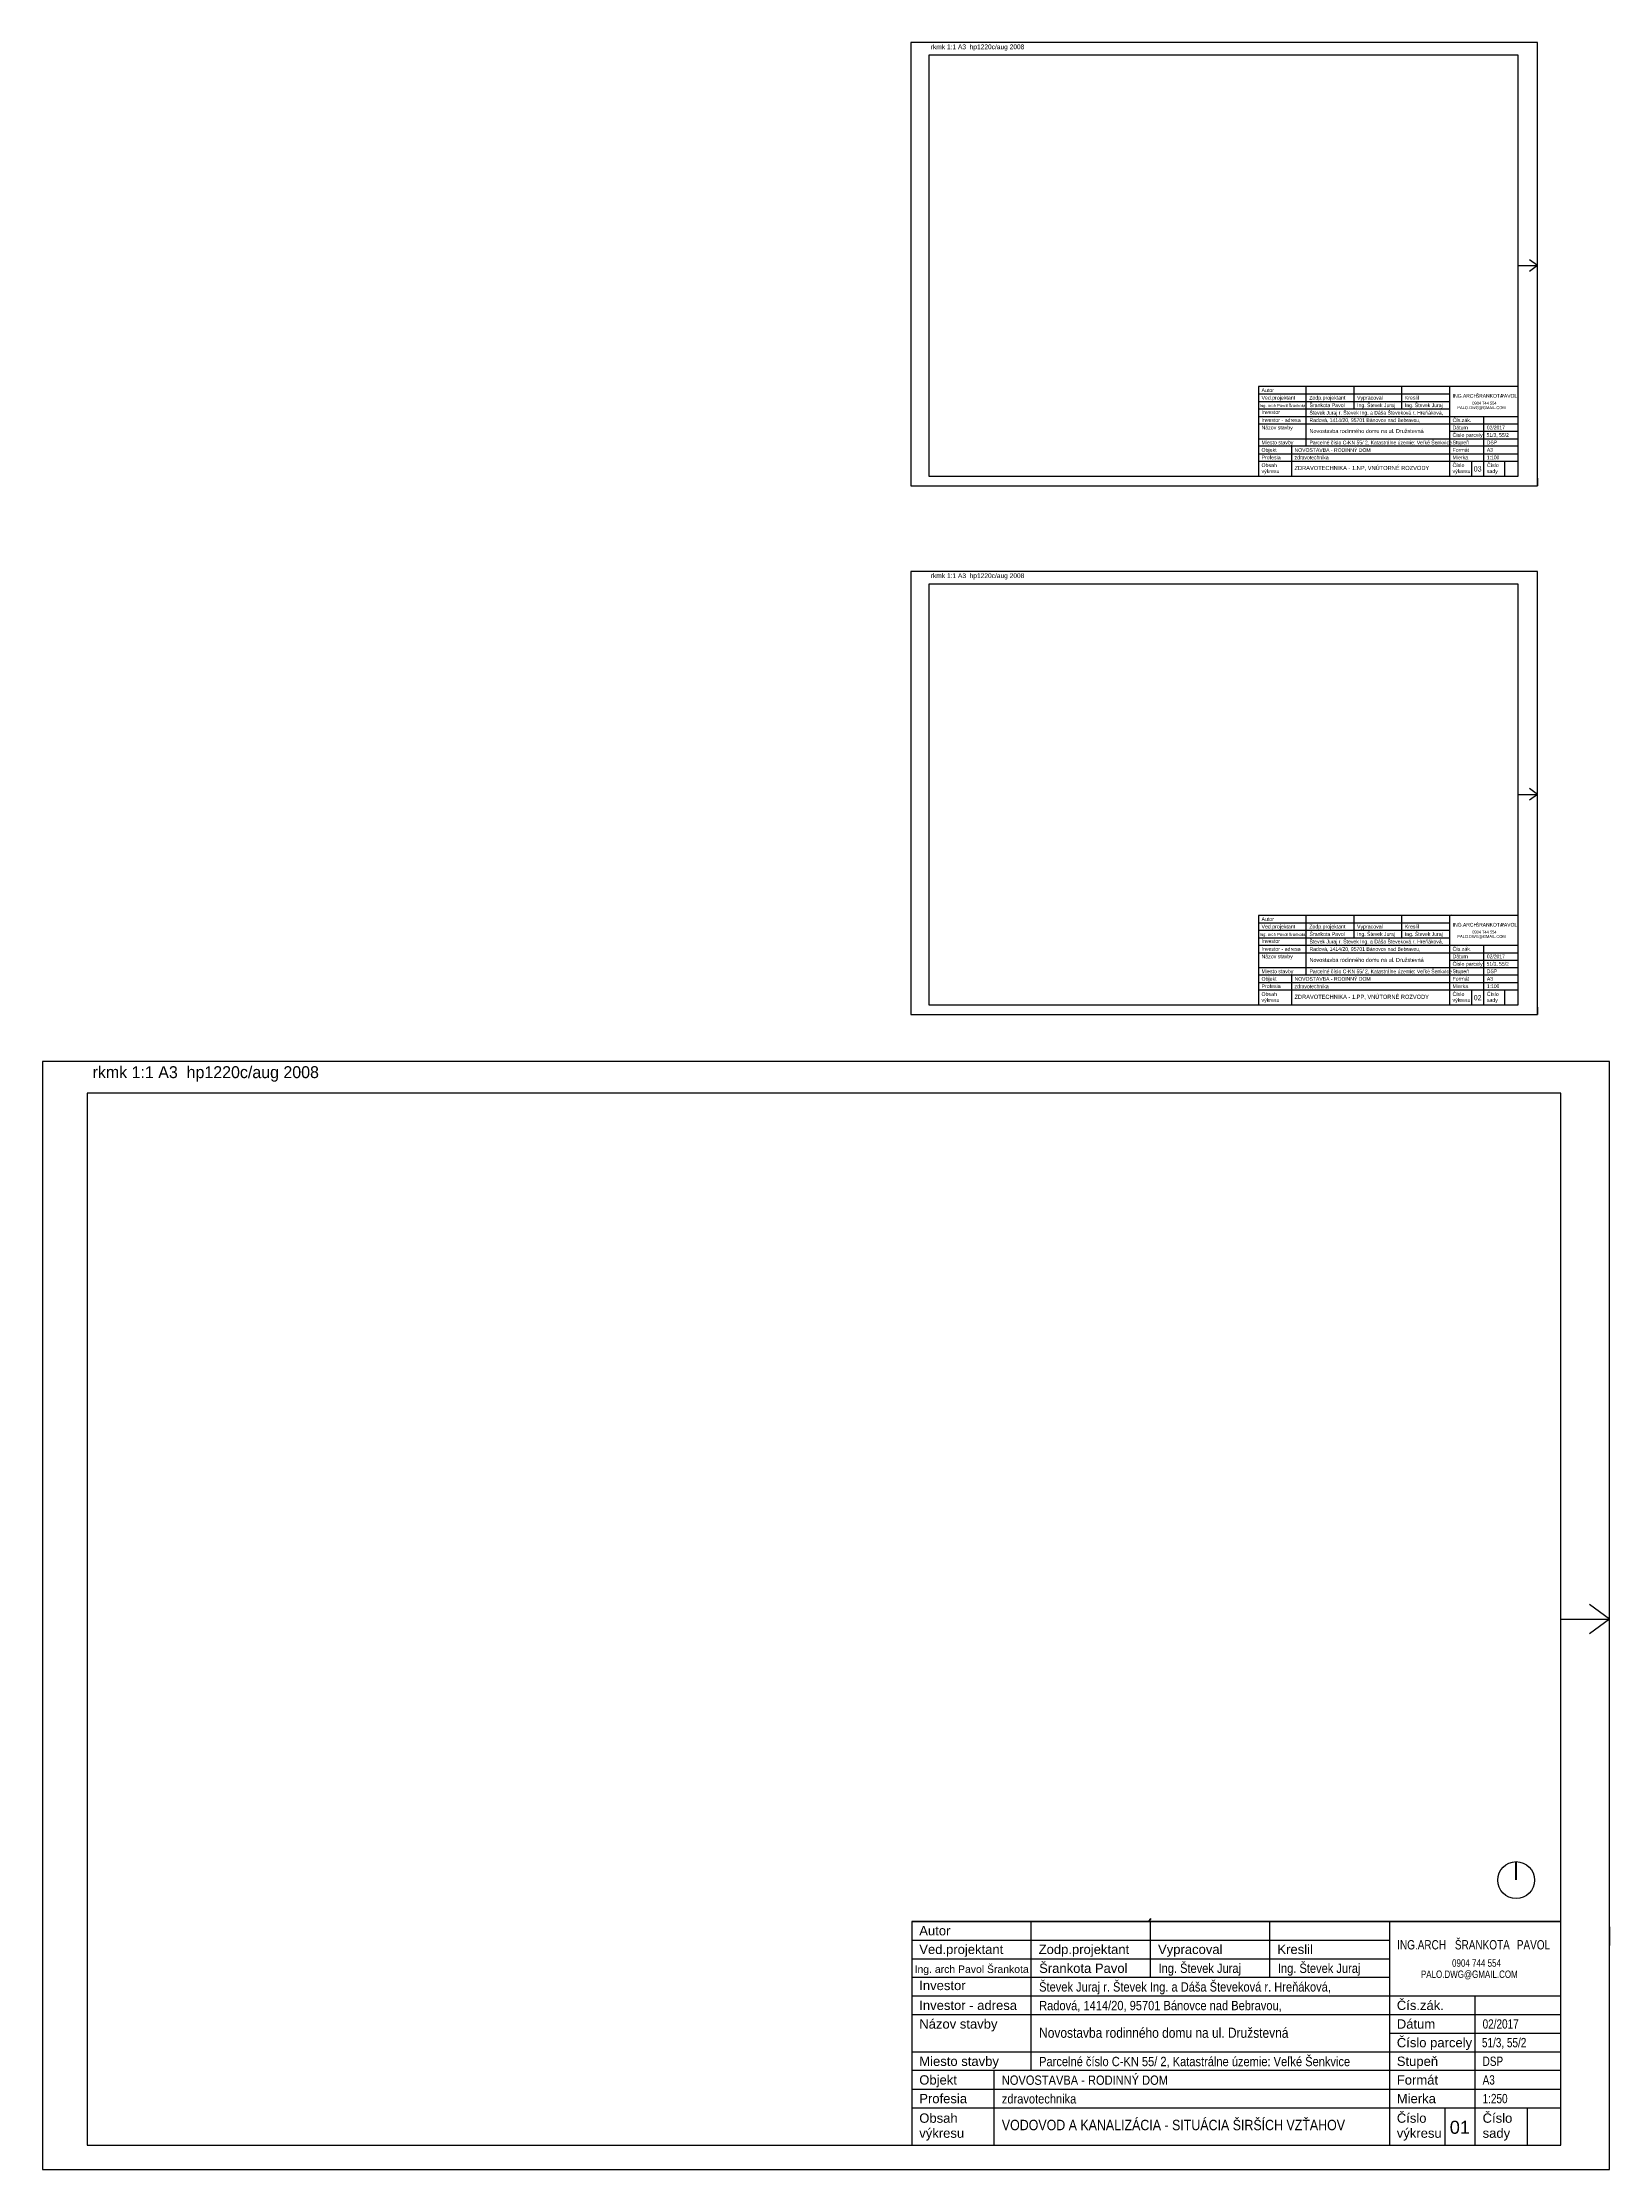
# Model space of a CAD drawing. Header units: millimetres. Extents: x 462666 to 1244237, y 2328025 to 3795663.
# Drawn here: x 715508 to 820508, y 2550032 to 2692557 of the extents above; entities that cross this region are included whole.
import ezdxf
from ezdxf.enums import TextEntityAlignment as Align

# ---------------------------------------------------------------- set-up
doc = ezdxf.new("R2010")
doc.units = ezdxf.units.MM
for name, color, linetype in [('KOTY', 96, 'Continuous'), ('MUR_POH', 64, 'Continuous'), ('POP', 7, 'Continuous'), ('RAM_100', 160, 'Continuous'), ('ROZPISKA100', 7, 'Continuous'), ('TXT_50_MIESTN', 7, 'Continuous')]:
    doc.layers.add(name, color=color, linetype=linetype)
doc.layers.add('P', color=250, linetype='Continuous', lineweight=100)
doc.styles.add('ARIAL', font='arial.ttf', dxfattribs={"height": 250})
doc.styles.add('ROMANS', font='arial.ttf', dxfattribs={"width": 0.85})

# ---------------------------------------------------------------- blocks, each defined once
blk = doc.blocks.new('Z_RAM_A_3_hp 1220')
at = {"layer": 'POP', "linetype": 'Continuous'}
blk.add_lwpolyline([(-288.5, -408), (-6.5, -408), (-6.5, -13), (-288.5, -13)], close=True, dxfattribs=at)
at = {"layer": 'RAM_100', "linetype": 'Continuous'}
for p, q in [((-147.5, 0), (-151.4, -5.38)), ((-147.5, -13), (-147.5, 0)), ((-147.5, 0), (-143.6, -5.38))]:
    blk.add_line(p, q, dxfattribs=at)
for points in [[(-297, -420), (0, -420), (0, 0), (-297, 0)], [(-288.5, -13), (-288.5, -408), (-6.5, -408), (-6.5, -13)]]:
    blk.add_lwpolyline(points, close=True, dxfattribs=at)
blk.add_text('rkmk 1:1 A3  hp1220c/aug 2008', height=3.2, rotation=90, dxfattribs=at).set_placement((-292.52, -406.58))

msp = doc.modelspace()

# ---------------------------------------------------------------- linework, layer by layer
at = {"layer": 'KOTY'}
for p, q in [((815692.1, 2663356.9), (815692.1, 2662856.9)), ((815692.1, 2627919), (815692.1, 2627419)), ((820508, 2566281.8), (820508, 2565031.8))]:
    msp.add_line(p, q, dxfattribs=at)
at = {"layer": 'P', "color": 252, "linetype": 'Continuous'}
for points in [[(809995.7, 2669537.1), (809973.5, 2669506.9)], [(809995.7, 2634099.1), (809973.5, 2634069)], [(789780.2, 2566845.5), (789642, 2566656.8)]]:
    msp.add_lwpolyline(points, dxfattribs=at)
at = {"layer": 'ROZPISKA100', "color": 2}
for p, q in [((814392.1, 2669506.9), (796992.1, 2669506.9)), ((796992.1, 2669506.9), (796992.1, 2663506.9)), ((809792.1, 2669506.9), (809792.1, 2663506.9)), ((814392.1, 2663506.9), (814392.1, 2669506.9)), ((796992.1, 2667506.9), (814392.1, 2667506.9)), ((814392.1, 2665506.9), (796992.1, 2665506.9)), ((796992.1, 2663506.9), (814392.1, 2663506.9)), ((796992.1, 2634069), (796992.1, 2628069)), ((814392.1, 2634069), (796992.1, 2634069)), ((809792.1, 2634069), (809792.1, 2628069)), ((814392.1, 2628069), (814392.1, 2634069)), ((796992.1, 2632069), (814392.1, 2632069)), ((814392.1, 2630069), (796992.1, 2630069)), ((796992.1, 2628069), (814392.1, 2628069)), ((817258, 2566656.8), (817258, 2581656.8)), ((773758, 2566656.8), (817258, 2566656.8)), ((773758, 2566656.8), (773758, 2551656.8)), ((817258, 2566656.8), (773758, 2566656.8)), ((805758, 2566656.8), (805758, 2551656.8)), ((817258, 2551656.8), (817258, 2566656.8)), ((773758, 2561656.8), (817258, 2561656.8)), ((817258, 2556656.8), (773758, 2556656.8)), ((773758, 2551656.8), (817258, 2551656.8))]:
    msp.add_line(p, q, dxfattribs=at)
at = {"layer": 'ROZPISKA100'}
for p, q in [((800192.1, 2665506.9), (800192.1, 2669506.9)), ((803392.1, 2668006.9), (803392.1, 2669506.9)), ((806592.1, 2668006.9), (806592.1, 2669506.9)), ((796992.1, 2669006.9), (809792.1, 2669006.9)), ((796992.1, 2668506.9), (809792.1, 2668506.9)), ((796992.1, 2668006.9), (809792.1, 2668006.9)), ((796992.1, 2667006.9), (814392.1, 2667006.9)), ((812092.1, 2663506.9), (812092.1, 2667506.9)), ((796992.1, 2666006.9), (814392.1, 2666006.9)), ((799192.1, 2665506.9), (799192.1, 2663511.2)), ((809792.1, 2666506.9), (814392.1, 2666506.9)), ((796992.1, 2665006.9), (814392.1, 2665006.9)), ((796992.1, 2664506.9), (814392.1, 2664506.9)), ((811292.1, 2663506.9), (811292.1, 2664506.9)), ((813492.1, 2663506.9), (813492.1, 2664506.9)), ((800192.1, 2630069), (800192.1, 2634069)), ((803392.1, 2632569), (803392.1, 2634069)), ((806592.1, 2632569), (806592.1, 2634069)), ((796992.1, 2633569), (809792.1, 2633569)), ((796992.1, 2633069), (809792.1, 2633069)), ((796992.1, 2632569), (809792.1, 2632569)), ((796992.1, 2631569), (814392.1, 2631569)), ((809792.1, 2631069), (814392.1, 2631069)), ((812092.1, 2628069), (812092.1, 2632069)), ((796992.1, 2630569), (814392.1, 2630569)), ((799192.1, 2630069), (799192.1, 2628073.3)), ((796992.1, 2629569), (814392.1, 2629569)), ((796992.1, 2629069), (814392.1, 2629069)), ((811292.1, 2628069), (811292.1, 2629069)), ((813492.1, 2628069), (813492.1, 2629069)), ((781758, 2556656.8), (781758, 2566656.8)), ((789758, 2562906.8), (789758, 2566656.8)), ((797758, 2562906.8), (797758, 2566656.8)), ((773758, 2565406.8), (805758, 2565406.8)), ((773758, 2564156.8), (805758, 2564156.8)), ((773758, 2562906.8), (805758, 2562906.8)), ((811508, 2551656.8), (811508, 2561656.8)), ((773758, 2560406.8), (817258, 2560406.8)), ((805758, 2559156.8), (817258, 2559156.8)), ((773758, 2557906.8), (817258, 2557906.8)), ((779258, 2556656.8), (779258, 2551667.6)), ((773758, 2555406.8), (817258, 2555406.8)), ((773758, 2554156.8), (817258, 2554156.8)), ((809508, 2551656.8), (809508, 2554156.8)), ((815008, 2551656.8), (815008, 2554156.8))]:
    msp.add_line(p, q, dxfattribs=at)
at = {"layer": 'TXT_50_MIESTN', "const_width": 140.6}
msp.add_lwpolyline([(814252.8, 2569423.3), (814252.8, 2570659)], dxfattribs=at)
at = {"layer": 'TXT_50_MIESTN'}
msp.add_circle((814252.8, 2569423.3), 1235.7, dxfattribs=at)

# ---------------------------------------------------------------- block references
at = {"layer": 'MUR_POH', "ltscale": 0.3, "rotation": 270.0000000000635}
for p, xscale, yscale, zscale in [((815692.1, 2662856.9), 100, 100, 100), ((815692.1, 2627419), 100, 100, 100), ((820508, 2550031.8), 250, 250, 250)]:
    msp.add_blockref('Z_RAM_A_3_hp 1220', p, dxfattribs=dict(at, xscale=xscale, yscale=yscale, zscale=zscale))

# ---------------------------------------------------------------- texts
at = {"layer": 'ROZPISKA100'}
for s, height, style, p in [('Ing. arch Pavol Šrankota ', 200, 'ROMANS', (797067.1, 2668125.4)), ('Autor', 250, 'ARIAL', (797192.1, 2669131.9)), ('Ved.projektant', 250, 'ARIAL', (797192.1, 2668631.9)), ('Zodp.projektant', 250, 'ARIAL', (800392.1, 2668631.9)), ('Šrankota Pavol', 250, 'ROMANS', (800405.1, 2668125.4)), ('Vypracoval', 250, 'ARIAL', (803592.1, 2668631.9)), ('Kreslil', 250, 'ARIAL', (806792.1, 2668631.9)), ('Názov stavby', 250, 'ARIAL', (797192.1, 2666631.9)), ('Investor', 250, 'ARIAL', (797192.1, 2667664.5)), ('Investor - adresa', 250, 'ARIAL', (797192.1, 2667131.9)), ('Čís.zák.', 250, 'ARIAL', (809992.1, 2667131.9)), ('Dátum', 250, 'ARIAL', (809992.1, 2666631.9)), ('Objekt', 250, 'ARIAL', (797192.1, 2665131.9)), ('Miesto stavby', 250, 'ARIAL', (797192.1, 2665631.9)), ('Stupeň', 250, 'ARIAL', (809992.1, 2665631.9)), ('Číslo parcely', 250, 'ARIAL', (809992.1, 2666131.9)), ('Formát', 250, 'ARIAL', (809992.1, 2665131.9)), ('výkresu', 250, 'ARIAL', (797192.1, 2663705.9)), ('Obsah', 250, 'ARIAL', (797192.1, 2664108.5)), ('Profesia', 250, 'ARIAL', (797192.1, 2664631.9)), ('výkresu', 250, 'ARIAL', (809992.1, 2663705.9)), ('Číslo', 250, 'ARIAL', (809992.1, 2664108.5)), ('Mierka', 250, 'ARIAL', (809992.1, 2664631.9)), ('sady', 250, 'ARIAL', (812292.1, 2663705.9)), ('Číslo', 250, 'ARIAL', (812292.1, 2664108.5)), ('Autor', 250, 'ARIAL', (797192.1, 2633694)), ('Ing. arch Pavol Šrankota ', 200, 'ROMANS', (797067.1, 2632687.5)), ('Ved.projektant', 250, 'ARIAL', (797192.1, 2633194)), ('Investor', 250, 'ARIAL', (797192.1, 2632226.6)), ('Zodp.projektant', 250, 'ARIAL', (800392.1, 2633194)), ('Šrankota Pavol', 250, 'ROMANS', (800405.1, 2632687.5)), ('Vypracoval', 250, 'ARIAL', (803592.1, 2633194)), ('Kreslil', 250, 'ARIAL', (806792.1, 2633194)), ('Názov stavby', 250, 'ARIAL', (797192.1, 2631194)), ('Investor - adresa', 250, 'ARIAL', (797192.1, 2631694)), ('Čís.zák.', 250, 'ARIAL', (809992.1, 2631694)), ('Dátum', 250, 'ARIAL', (809992.1, 2631194)), ('Objekt', 250, 'ARIAL', (797192.1, 2629694)), ('Miesto stavby', 250, 'ARIAL', (797192.1, 2630194)), ('Stupeň', 250, 'ARIAL', (809992.1, 2630194)), ('Číslo parcely', 250, 'ARIAL', (809992.1, 2630694)), ('Formát', 250, 'ARIAL', (809992.1, 2629694)), ('výkresu', 250, 'ARIAL', (797192.1, 2628268)), ('Obsah', 250, 'ARIAL', (797192.1, 2628670.5)), ('Profesia', 250, 'ARIAL', (797192.1, 2629194)), ('výkresu', 250, 'ARIAL', (809992.1, 2628268)), ('Číslo', 250, 'ARIAL', (809992.1, 2628670.5)), ('Mierka', 250, 'ARIAL', (809992.1, 2629194)), ('sady', 250, 'ARIAL', (812292.1, 2628268)), ('Číslo', 250, 'ARIAL', (812292.1, 2628670.5)), ('Autor', 625, 'ARIAL', (774258, 2565719.3)), ('Ved.projektant', 625, 'ARIAL', (774258, 2564469.3)), ('Zodp.projektant', 625, 'ARIAL', (782258, 2564469.3)), ('Vypracoval', 625, 'ARIAL', (790258, 2564469.3)), ('Kreslil', 625, 'ARIAL', (798258, 2564469.3)), ('Ing. arch Pavol Šrankota ', 500, 'ROMANS', (773945.4, 2563203.1)), ('Investor', 625, 'ARIAL', (774258, 2562050.9)), ('Šrankota Pavol', 625, 'ROMANS', (782290.4, 2563203.1)), ('Investor - adresa', 625, 'ARIAL', (774258, 2560719.3)), ('Čís.zák.', 625, 'ARIAL', (806258, 2560719.3)), ('Názov stavby', 625, 'ARIAL', (774258, 2559469.3)), ('Dátum', 625, 'ARIAL', (806258, 2559469.3)), ('Číslo parcely', 625, 'ARIAL', (806258, 2558219.3)), ('Miesto stavby', 625, 'ARIAL', (774258, 2556969.3)), ('Stupeň', 625, 'ARIAL', (806258, 2556969.3)), ('Objekt', 625, 'ARIAL', (774258, 2555719.3)), ('Formát', 625, 'ARIAL', (806258, 2555719.3)), ('Profesia', 625, 'ARIAL', (774258, 2554469.3)), ('Mierka', 625, 'ARIAL', (806258, 2554469.3)), ('výkresu', 625, 'ARIAL', (774258, 2552154.5)), ('Obsah', 625, 'ARIAL', (774258, 2553160.7)), ('výkresu', 625, 'ARIAL', (806258, 2552154.5)), ('Číslo', 625, 'ARIAL', (806258, 2553160.7)), ('01', 875, 'ROMANS', (809805, 2552421.3)), ('sady', 625, 'ARIAL', (812008, 2552154.5)), ('Číslo', 625, 'ARIAL', (812008, 2553160.7))]:
    msp.add_text(s, height=height, dxfattribs=dict(at, style=style)).set_placement(p)
at = {"layer": 'ROZPISKA100', "style": 'ROMANS', "width": 0.85}
for s, height, p in [('Ing. Števek Juraj', 250, (803605.1, 2668125.4)), ('Ing. Števek Juraj', 250, (806805.1, 2668125.4)), ('Števek Juraj r. Števek Ing. a Dáša Števeková r. Hreňáková, ', 250, (800405.1, 2667625.4)), ('Radová, 1414/20, 95701 Bánovce nad Bebravou,', 250, (800405.1, 2667125.4)), ('Novostavba rodinného domu na ul. Družstevná', 270, (800405.1, 2666385.7)), ('NOVOSTAVBA - RODINNÝ DOM', 250, (799405.1, 2665125.4)), ('Parcelné číslo C-KN 55/ 2, Katastrálne územie:^JVeľké Šenkvice', 250, (800405.1, 2665625.4)), ('ZDRAVOTECHNIKA - 1.NP, VNÚTORNÉ ROZVODY', 280, (799405.1, 2663908.3)), ('zdravotechnika', 250, (799405.1, 2664625.4)), ('03', 350, (811410.9, 2663812.7)), ('Števek Juraj r. Števek Ing. a Dáša Števeková r. Hreňáková, ', 250, (800405.1, 2632187.5)), ('Ing. Števek Juraj', 250, (803605.1, 2632687.5)), ('Ing. Števek Juraj', 250, (806805.1, 2632687.5)), ('Radová, 1414/20, 95701 Bánovce nad Bebravou,', 250, (800405.1, 2631687.5)), ('Novostavba rodinného domu na ul. Družstevná', 270, (800405.1, 2630947.8)), ('NOVOSTAVBA - RODINNÝ DOM', 250, (799405.1, 2629687.5)), ('Parcelné číslo C-KN 55/ 2, Katastrálne územie:^JVeľké Šenkvice', 250, (800405.1, 2630187.5)), ('ZDRAVOTECHNIKA - 1.PP, VNÚTORNÉ ROZVODY', 280, (799405.1, 2628470.4)), ('zdravotechnika', 250, (799405.1, 2629187.5)), ('02', 350, (811410.9, 2628374.8)), ('Števek Juraj r. Števek Ing. a Dáša Števeková r. Hreňáková, ', 625, (782290.4, 2561953.1)), ('Ing. Števek Juraj', 625, (790290.4, 2563203.1)), ('Ing. Števek Juraj', 625, (798290.4, 2563203.1)), ('Radová, 1414/20, 95701 Bánovce nad Bebravou,', 625, (782290.4, 2560703.1)), ('Novostavba rodinného domu na ul. Družstevná', 675, (782290.4, 2558853.8)), ('Parcelné číslo C-KN 55/ 2, Katastrálne územie:^JVeľké Šenkvice', 625, (782290.4, 2556953.1)), ('NOVOSTAVBA - RODINNÝ DOM', 625, (779790.4, 2555703.1)), ('zdravotechnika', 625, (779790.4, 2554453.1)), ('VODOVOD A KANALIZÁCIA - SITUÁCIA ŠIRŠÍCH VZŤAHOV', 700, (779790.4, 2552660.4))]:
    msp.add_text(s, height=height, dxfattribs=at).set_placement(p)
at = {"layer": 'ROZPISKA100', "width": 0.8}
for tag, p, s, height in [('ING.ARCH', (810002.7, 2668754.3), 'KRESLIL', 250), ('ŠRANKOTA', (811549.4, 2668754.3), 'KRESLIL', 250), ('PAVOL', (813209.4, 2668754.3), 'KRESLIL', 250), ('02/2017', (812292.1, 2666631.9), 'DÁTUM', 250), ('51/3, 55/2', (812274.3, 2666131.9), 'ARCH.ČÍSLO', 250), ('A3', (812292.1, 2665131.9), 'FORMÁT', 250), ('DSP', (812292.1, 2665631.9), 'STUPEŇ', 250), ('1:100', (812292.1, 2664631.9), 'MIERKA', 250), ('ING.ARCH', (810002.7, 2633316.3), 'KRESLIL', 250), ('ŠRANKOTA', (811549.4, 2633316.3), 'KRESLIL', 250), ('PAVOL', (813209.4, 2633316.3), 'KRESLIL', 250), ('02/2017', (812292.1, 2631194), 'DÁTUM', 250), ('51/3, 55/2', (812274.3, 2630694), 'ARCH.ČÍSLO', 250), ('A3', (812292.1, 2629694), 'FORMÁT', 250), ('DSP', (812292.1, 2630194), 'STUPEŇ', 250), ('1:100', (812292.1, 2629194), 'MIERKA', 250), ('ŠRANKOTA', (810151.2, 2564775.3), 'KRESLIL', 625), ('ING.ARCH', (806284.5, 2564775.3), 'KRESLIL', 625), ('PAVOL', (814301.2, 2564775.3), 'KRESLIL', 625), ('02/2017', (812008, 2559469.3), 'DÁTUM', 625), ('51/3, 55/2', (811963.6, 2558219.3), 'ARCH.ČÍSLO', 625), ('DSP', (812008, 2556969.3), 'STUPEŇ', 625), ('A3', (812008, 2555719.3), 'FORMÁT', 625), ('1:250', (812008, 2554469.3), 'MIERKA', 625)]:
    msp.add_attdef(tag, p, s, height=height, dxfattribs=at)
for tag, height, p in [('PALO.DWG@GMAIL.COM', 200, (811935.6, 2668089.6)), ('0904 744 554', 200, (812127.8, 2668389.8)), ('PALO.DWG@GMAIL.COM', 200, (811935.6, 2632651.7)), ('0904 744 554', 200, (812127.8, 2632951.9)), ('0904 744 554', 500, (811597.1, 2563864.1)), ('PALO.DWG@GMAIL.COM', 500, (811116.8, 2563113.6))]:
    msp.add_attdef(tag, text='KRESLIL', height=height, dxfattribs=at).set_placement(p, align=Align.MIDDLE_CENTER)

doc.saveas('drawing.dxf')
